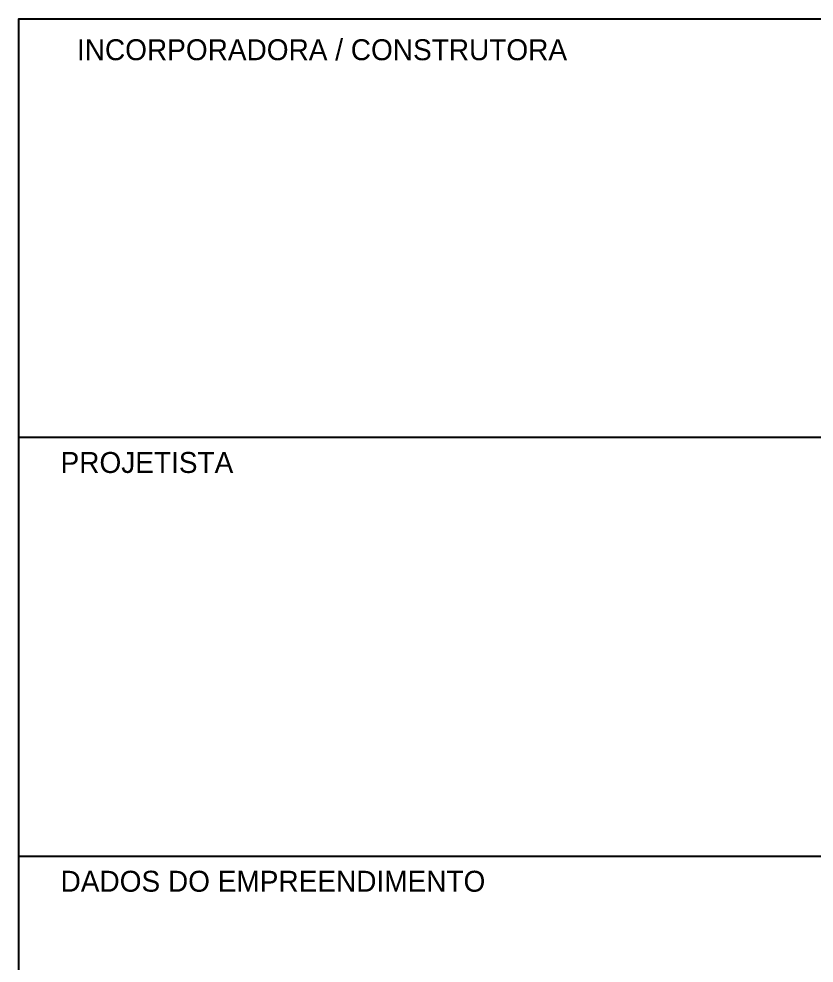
# Model space of a CAD drawing. Extents: x -2 to 121, y -2 to 61.
# Drawn here: x 100.36 to 106.06, y 6.28 to 13.04 of the extents above; entities that cross this region are included whole.
import ezdxf

# ---------------------------------------------------------------- set-up
doc = ezdxf.new("R2010")
doc.units = 0
doc.header["$MEASUREMENT"] = 0
doc.layers.add('ARQ_CAR', color=7, linetype='CONTINUOUS')
doc.layers.add('ARQ_CAR-TXT', color=7, linetype='CONTINUOUS')
doc.styles.add('01-MILLEU', font='GOTHIC.TTF')

msp = doc.modelspace()

# ---------------------------------------------------------------- linework, layer by layer
at = {"layer": 'ARQ_CAR', "color": 5}
msp.add_lwpolyline([(100.3602, 1.04), (100.3602, 13.04), (117.8602, 13.04), (117.8602, 1.04)], close=True, dxfattribs=at)
for points in [[(117.8602, 10.04), (100.3602, 10.04)], [(117.8602, 7.04), (100.3602, 7.04)]]:
    msp.add_lwpolyline(points, dxfattribs=at)

# ---------------------------------------------------------------- texts
at = {"layer": 'ARQ_CAR-TXT', "color": 1, "style": '01-MILLEU'}
for s, p in [('INCORPORADORA / CONSTRUTORA ', (100.776, 12.744)), ('PROJETISTA', (100.6587, 9.7871)), ('DADOS DO EMPREENDIMENTO', (100.6587, 6.7871))]:
    msp.add_text(s, height=0.15, dxfattribs=at).set_placement(p)

doc.saveas('drawing.dxf')
